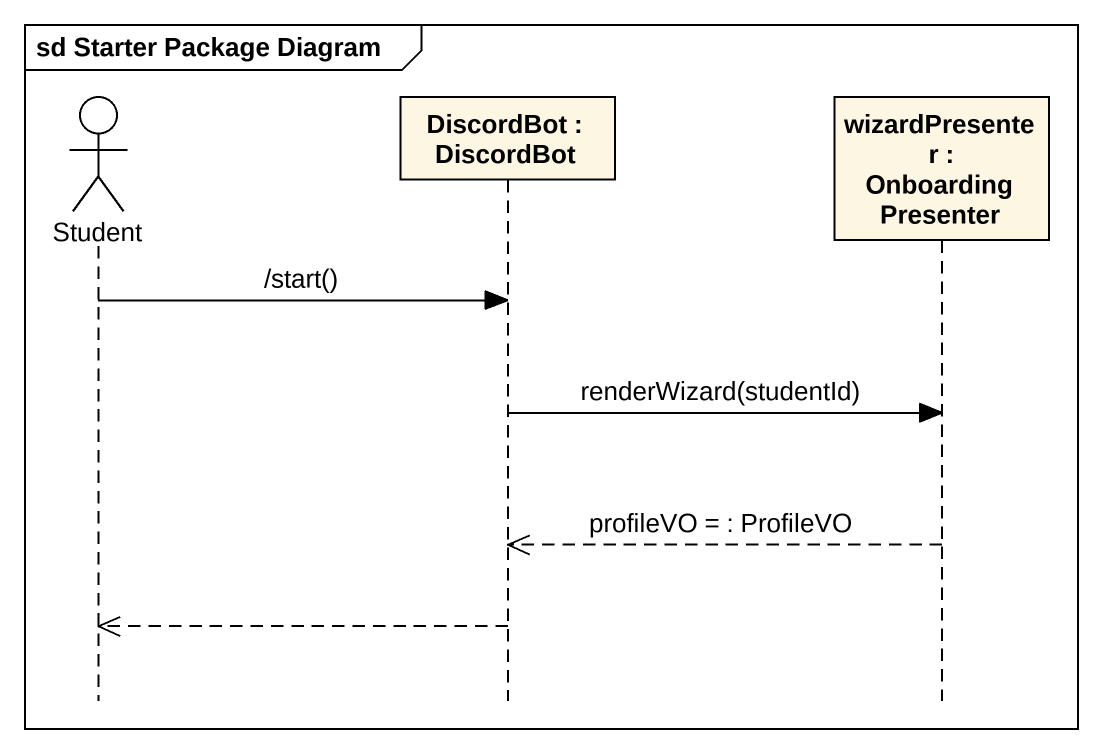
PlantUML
@startuml
mainframe sd Starter Package Diagram
hide footbox
actor Student
participant "DiscordBot : DiscordBot" as DiscordBot_DiscordBot
participant "wizardPresenter : OnboardingPresenter" as wizardPresenter

Student -> DiscordBot_DiscordBot : /start()
DiscordBot_DiscordBot -> wizardPresenter : renderWizard(studentId)
wizardPresenter -->> DiscordBot_DiscordBot : profileVO = : ProfileVO
DiscordBot_DiscordBot -->> Student
@enduml
